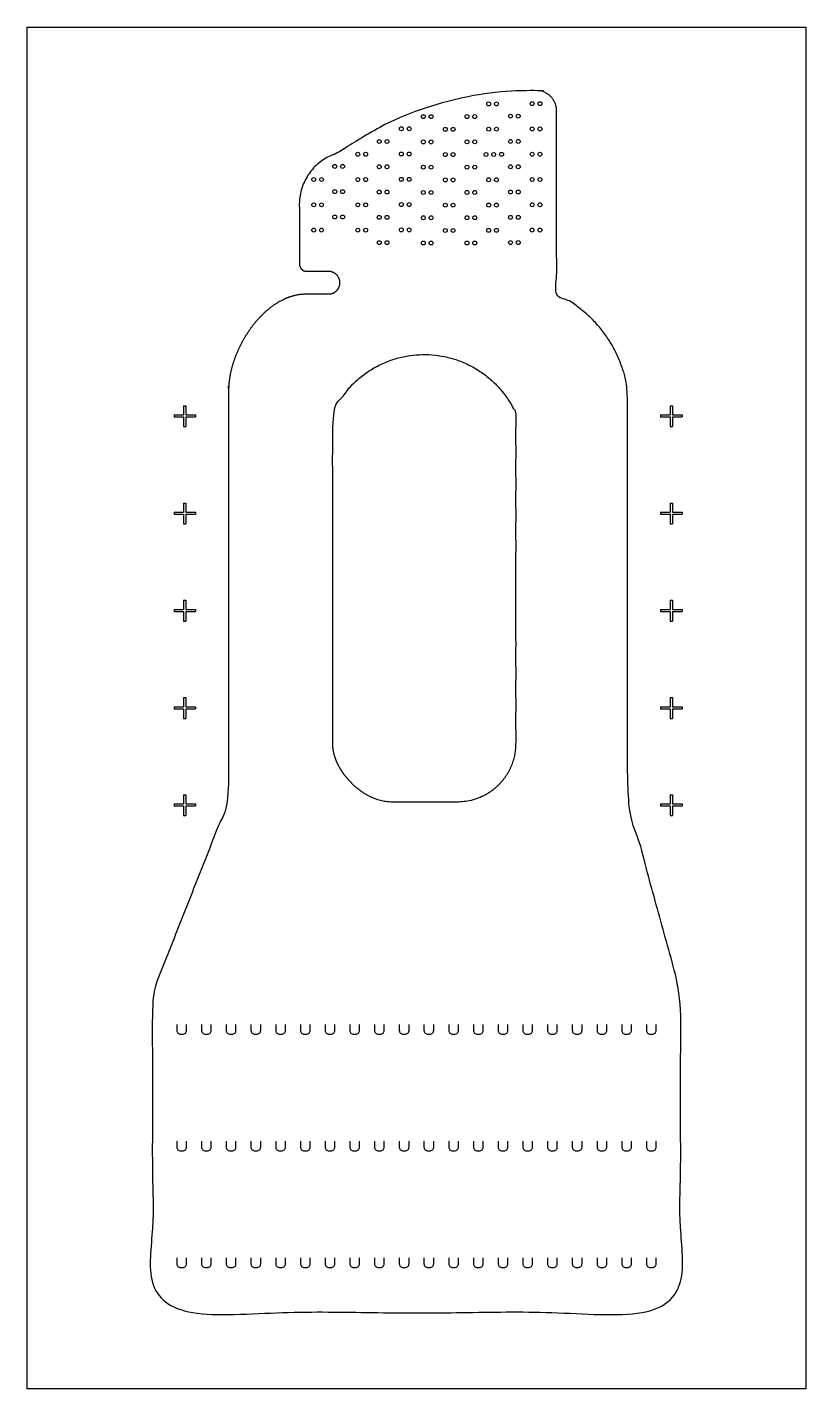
# Model space of a CAD drawing. Header units: millimetres. Extents: x 12 to 52, y 9.8 to 79.8.
import ezdxf

# ---------------------------------------------------------------- set-up
doc = ezdxf.new("R2010")
doc.units = ezdxf.units.MM

# ---------------------------------------------------------------- blocks, each defined once
blk = doc.blocks.new('*U264')
for p, q in [((-0.55, 0.064), (-0.069, 0.064)), ((-0.55, 0.064), (-0.55, -0.036)), ((-0.069, 0.536), (-0.069, 0.064)), ((-0.069, 0.536), (0.05, 0.536)), ((0.05, 0.536), (0.05, 0.064)), ((0.05, 0.064), (0.55, 0.064)), ((0.55, 0.064), (0.55, -0.036)), ((-0.55, -0.036), (-0.069, -0.036)), ((-0.069, -0.036), (-0.069, -0.536)), ((-0.069, -0.536), (0.05, -0.536)), ((0.05, -0.036), (0.55, -0.036)), ((0.05, -0.036), (0.05, -0.536))]:
    blk.add_line(p, q)
blk = doc.blocks.new('*U265')
at = {"color": 0, "linetype": 'ByBlock', "lineweight": -2}
for p in [(0, 20), (25, 20), (0, 15), (25, 15), (0, 10), (25, 10), (0, 5), (25, 5), (0, 0), (25, 0)]:
    blk.add_blockref('*U264', p, dxfattribs=at)
blk = doc.blocks.new('*U290')
blk.add_circle((0, 0), 0.1)
blk = doc.blocks.new('*U291')
at = {"color": 0, "linetype": 'ByBlock', "lineweight": -2, "transparency": 16777216}
for p in [(0, 2.6), (0.4, 2.6), (0, 1.3), (0.4, 1.3), (0, 0), (0.4, 0)]:
    blk.add_blockref('*U290', p, dxfattribs=at)
blk = doc.blocks.new('*U294')
blk.add_circle((0, 0), 0.1)
blk = doc.blocks.new('*U295')
at = {"color": 0, "linetype": 'ByBlock', "lineweight": -2, "transparency": 16777216}
for p in [(0, 2.6), (0.4, 2.6), (0, 1.3), (0.4, 1.3), (0, 0), (0.4, 0)]:
    blk.add_blockref('*U294', p, dxfattribs=at)
blk = doc.blocks.new('*U298')
blk.add_circle((0, 0), 0.1)
blk = doc.blocks.new('*U299')
at = {"color": 0, "linetype": 'ByBlock', "lineweight": -2, "transparency": 16777216}
for p in [(0, 3.9), (0.4, 3.9), (0, 2.6), (0.4, 2.6), (0, 1.3), (0.4, 1.3), (0, 0), (0.4, 0)]:
    blk.add_blockref('*U298', p, dxfattribs=at)
blk = doc.blocks.new('*U303')
blk.add_circle((0, 0), 0.1)
blk = doc.blocks.new('*U304')
at = {"color": 0, "linetype": 'ByBlock', "lineweight": -2, "transparency": 16777216}
for p in [(0, 5.2), (0.4, 5.2), (0, 3.9), (0.4, 3.9), (0, 2.6), (0.4, 2.6), (0, 1.3), (0.4, 1.3), (0, 0), (0.4, 0)]:
    blk.add_blockref('*U303', p, dxfattribs=at)
blk = doc.blocks.new('*U307')
blk.add_circle((0, 0), 0.1)
blk = doc.blocks.new('*U308')
at = {"color": 0, "linetype": 'ByBlock', "lineweight": -2, "transparency": 16777216}
for p in [(0, 5.2), (0.4, 5.2), (0, 3.9), (0.4, 3.9), (0, 2.6), (0.4, 2.6), (0, 1.3), (0.4, 1.3), (0, 0), (0.4, 0)]:
    blk.add_blockref('*U307', p, dxfattribs=at)
blk = doc.blocks.new('*U311')
blk.add_circle((0, 0), 0.1)
blk = doc.blocks.new('*U312')
at = {"color": 0, "linetype": 'ByBlock', "lineweight": -2, "transparency": 16777216}
for p in [(0, 6.5), (0.4, 6.5), (0, 5.2), (0.4, 5.2), (0, 3.9), (0.4, 3.9), (0, 2.6), (0.4, 2.6), (0, 1.3), (0.4, 1.3), (0, 0), (0.4, 0)]:
    blk.add_blockref('*U311', p, dxfattribs=at)
blk = doc.blocks.new('*U316')
blk.add_circle((0, 0), 0.1)
blk = doc.blocks.new('*U317')
at = {"color": 0, "linetype": 'ByBlock', "lineweight": -2, "transparency": 16777216}
for p in [(0, 5.2), (0.4, 5.2), (0, 3.9), (0.4, 3.9), (0, 2.6), (0.4, 2.6), (0, 1.3), (0.4, 1.3), (0, 0), (0.4, 0)]:
    blk.add_blockref('*U316', p, dxfattribs=at)
blk = doc.blocks.new('*U318')
blk.add_circle((0, 0), 0.1)
blk = doc.blocks.new('*U319')
at = {"color": 0, "linetype": 'ByBlock', "lineweight": -2, "transparency": 16777216}
for p in [(0, 6.5), (0.4, 6.5), (0, 5.2), (0.4, 5.2), (0, 3.9), (0.4, 3.9), (0, 2.6), (0.4, 2.6), (0, 1.3), (0.4, 1.3), (0, 0), (0.4, 0)]:
    blk.add_blockref('*U318', p, dxfattribs=at)
blk = doc.blocks.new('*U324')
blk.add_circle((0, 0), 0.1)
blk = doc.blocks.new('*U325')
at = {"color": 0, "linetype": 'ByBlock', "lineweight": -2, "transparency": 16777216}
for p in [(0, 6.5), (0.4, 6.5), (0, 5.2), (0.4, 5.2), (0, 3.9), (0.4, 3.9), (0, 2.6), (0.4, 2.6), (0, 1.3), (0.4, 1.3), (0, 0), (0.4, 0)]:
    blk.add_blockref('*U324', p, dxfattribs=at)
blk = doc.blocks.new('*U328')
blk.add_circle((0, 0), 0.1)
blk = doc.blocks.new('*U329')
at = {"color": 0, "linetype": 'ByBlock', "lineweight": -2, "transparency": 16777216}
for p in [(0, 6.5), (0.4, 6.5), (0, 5.2), (0.4, 5.2), (0, 3.9), (0.4, 3.9), (0, 2.6), (0.4, 2.6), (0, 1.3), (0.4, 1.3), (0, 0), (0.4, 0)]:
    blk.add_blockref('*U328', p, dxfattribs=at)
blk = doc.blocks.new('*U334')
blk.add_lwpolyline([(-0.25, 0.25), (-0.25, -0.05, 0.414214), (-0.05, -0.25), (0, -0.25), (0.05, -0.25, 0.414214), (0.25, -0.05), (0.25, 0.25)], format="xyb")
blk = doc.blocks.new('*U336')
at = {"color": 0, "linetype": 'ByBlock', "lineweight": -2, "transparency": 16777216}
for p in [(0, 0), (1.27, 0), (2.54, 0), (3.81, 0), (5.08, 0), (6.35, 0), (7.62, 0), (8.89, 0), (10.16, 0), (11.43, 0), (12.7, 0), (13.97, 0), (15.24, 0), (16.51, 0), (17.78, 0), (19.05, 0), (20.32, 0), (21.59, 0), (22.86, 0), (24.13, 0), (0, -6), (1.27, -6), (2.54, -6), (3.81, -6), (5.08, -6), (6.35, -6), (7.62, -6), (8.89, -6), (10.16, -6), (11.43, -6), (12.7, -6), (13.97, -6), (15.24, -6), (16.51, -6), (17.78, -6), (19.05, -6), (20.32, -6), (21.59, -6), (22.86, -6), (24.13, -6), (0, -12), (1.27, -12), (2.54, -12), (3.81, -12), (5.08, -12), (6.35, -12), (7.62, -12), (8.89, -12), (10.16, -12), (11.43, -12), (12.7, -12), (13.97, -12), (15.24, -12), (16.51, -12), (17.78, -12), (19.05, -12), (20.32, -12), (21.59, -12), (22.86, -12), (24.13, -12)]:
    blk.add_blockref('*U334', p, dxfattribs=at)

msp = doc.modelspace()

# ---------------------------------------------------------------- linework, layer by layer
msp.add_line((32.548, 63.067), (32.548, 63.067))
msp.add_lwpolyline([(11.953, 79.801), (51.953, 79.801), (51.953, 9.801), (11.953, 9.801)], close=True)
for centre in [(35.661, 75.859), (36.061, 75.859), (35.661, 74.559), (36.061, 74.559), (35.523, 73.259), (35.919, 73.259), (36.325, 73.265), (35.661, 71.959), (36.061, 71.959), (35.661, 70.659), (36.061, 70.659), (35.661, 69.359), (36.061, 69.359)]:
    msp.add_circle(centre, 0.1)
for points, weights, knots in [([(26.259, 66.073), (26.681, 66.073), (27.103, 66.073), (27.526, 66.073), (27.82, 66.135), (28.009, 66.37), (28.005, 66.671), (28.002, 66.972), (27.809, 67.202), (27.513, 67.258), (27.091, 67.258), (26.669, 67.258), (26.247, 67.258), (26.071, 67.286), (25.952, 67.418), (25.943, 67.596), (25.943, 68.537), (25.943, 69.479), (25.943, 70.42), (25.81, 71.801), (26.588, 72.949), (27.92, 73.337), (30.957, 75.522), (34.53, 76.629), (38.27, 76.542), (38.772, 76.456), (39.115, 76.078), (39.153, 75.57), (39.153, 72.403), (39.153, 69.236), (39.153, 66.068), (41.168, 65.125), (42.49, 63.335), (42.798, 61.132), (42.798, 54.11), (42.798, 47.089), (42.798, 40.067), (43.705, 36.763), (44.611, 33.458), (45.518, 30.154), (45.518, 24.676), (45.518, 19.198), (45.518, 13.72), (36.474, 13.72), (27.431, 13.72), (18.388, 13.72), (18.388, 19.198), (18.388, 24.676), (18.388, 30.154), (19.691, 33.458), (20.995, 36.763), (22.298, 40.067), (22.298, 47.089), (22.298, 54.11), (22.298, 61.132), (22.298, 63.243), (24.148, 66.073), (26.259, 66.073)], [1, 1, 1, 1, 0.848705740036, 0.848705740036, 1, 0.848705740036, 0.848705740036, 1, 1, 1, 1, 0.850742571659, 0.850742571659, 1, 1, 1, 1, 0.846790238995, 0.846790238995, 1, 0.965445065084, 0.965445065084, 1, 0.858924257634, 0.858924257634, 1, 1, 1, 1, 0.919373478481, 0.919373478481, 1, 1, 1, 1, 1, 1, 1, 1, 1, 1, 1, 1, 1, 1, 1, 1, 1, 1, 1, 1, 1, 1, 1, 1, 1], [0, 0, 0, 0, 1, 1, 1, 2.374295, 2.374295, 2.374295, 3.74859, 3.74859, 3.74859, 4.74859, 4.74859, 4.74859, 6.113223, 6.113223, 6.113223, 7.113223, 7.113223, 7.113223, 8.496553, 8.496553, 8.496553, 9.143307, 9.143307, 9.143307, 10.468537, 10.468537, 10.468537, 11.468537, 11.468537, 11.468537, 12.462355, 12.462355, 12.462355, 13.462355, 13.462355, 13.462355, 14.462355, 14.462355, 14.462355, 15.462355, 15.462355, 15.462355, 16.462355, 16.462355, 16.462355, 17.462355, 17.462355, 17.462355, 18.462355, 18.462355, 18.462355, 19.462355, 19.462355, 19.462355, 25.795387, 25.795387, 25.795387, 25.795387]), ([(27.648, 42.967), (27.648, 41.553), (29.234, 39.967), (30.648, 39.967), (31.782, 39.967), (32.915, 39.967), (34.048, 39.967), (35.806, 39.967), (37.048, 41.21), (37.048, 42.967), (37.048, 48.634), (37.048, 54.301), (37.048, 59.967), (36.176, 61.853), (34.426, 62.973), (32.348, 62.973), (30.27, 62.973), (28.52, 61.853), (27.648, 59.967), (27.648, 54.301), (27.648, 48.634), (27.648, 42.967)], [1, 1, 1, 1, 1, 1, 1, 0.804737854124, 0.804737854124, 1, 1, 1, 1, 0.894988706312, 0.894988706312, 1, 0.894988706312, 0.894988706312, 1, 1, 1, 1], [0, 0, 0, 0, 4.242641, 4.242641, 4.242641, 5.242641, 5.242641, 5.242641, 6.813437, 6.813437, 6.813437, 7.813437, 7.813437, 7.813437, 8.951278, 8.951278, 8.951278, 10.089119, 10.089119, 10.089119, 11.089119, 11.089119, 11.089119, 11.089119])]:
    msp.add_rational_spline(points, weights, degree=3, knots=knots)

# ---------------------------------------------------------------- block references
for name, p in [('*U329', (37.894, 69.373)), ('*U312', (32.304, 68.706)), ('*U319', (34.546, 68.708)), ('*U325', (36.781, 68.729)), ('*U308', (31.174, 69.382)), ('*U317', (33.433, 69.353)), ('*U304', (30.038, 68.728)), ('*U299', (28.94, 69.37)), ('*U295', (27.753, 70.047)), ('*U291', (26.672, 69.371)), ('*U265', (20.048, 39.803)), ('*U336', (19.888, 28.281))]:
    msp.add_blockref(name, p)

doc.saveas('drawing.dxf')
